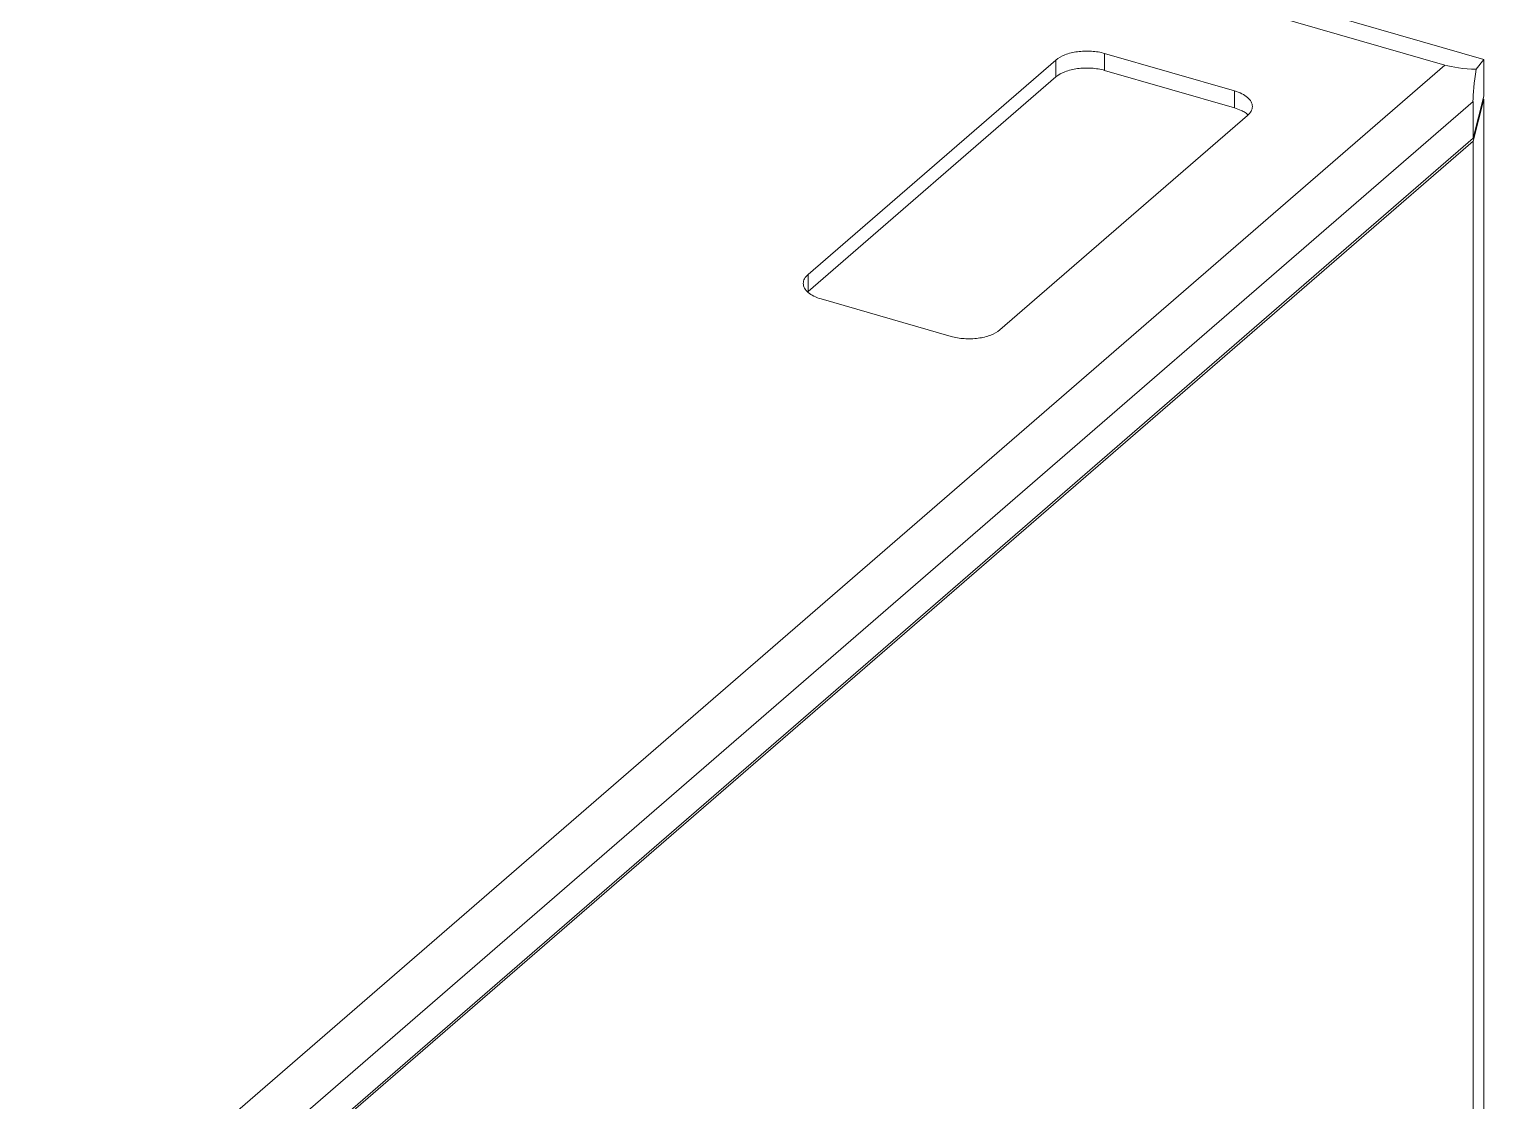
# Model space of a CAD drawing. Header units: millimetres. Extents: x 0 to 3564, y 0 to 2520.
# Drawn here: x 1877.4 to 2100.7, y 2142.2 to 2306.7 of the extents above; entities that cross this region are included whole.
import ezdxf

# ---------------------------------------------------------------- set-up
doc = ezdxf.new("R2010")
doc.units = ezdxf.units.MM
doc.layers.get('0').update_dxf_attribs({"lineweight": 13})

msp = doc.modelspace()

# ---------------------------------------------------------------- linework, layer by layer
for p, q in [((1706.66, 2415.82), (2100.7, 2302.07)), ((1700.66, 2414.95), (2094.7, 2301.2)), ((1996.99, 2269.08), (2034.99, 2301.99)), ((2034.99, 2299.39), (2034.99, 2301.99)), ((2042.5, 2300.4), (2042.5, 2302.99)), ((2042.5, 2302.99), (2062.42, 2297.24)), ((2100.7, 2302.07), (2099.52, 2300.57)), ((2100.7, 2302.07), (2100.7, 2296.44)), ((1779.7, 2028.41), (2094.7, 2301.2)), ((2062.42, 2294.65), (2042.5, 2300.4)), ((2034.99, 2299.39), (1996.99, 2266.48)), ((1784.03, 2022.83), (2099.03, 2295.62)), ((2062.42, 2294.65), (2062.42, 2297.24)), ((2100.7, 2296.44), (2099.03, 2289.99)), ((2099.03, 2289.56), (2100.7, 2296)), ((2099.03, 2295.62), (2099.03, 2289.99)), ((2100.59, 2296.04), (2100.7, 2296)), ((2100.7, 2296), (2100.7, 1871.65)), ((2064.43, 2293.49), (2026.43, 2260.58)), ((2099.03, 2289.99), (1784.03, 2017.2)), ((2099.03, 2289.56), (1784.03, 2016.76)), ((2099.03, 2289.56), (2099.03, 1865.2)), ((1996.99, 2266.48), (1996.99, 2269.08)), ((2018.92, 2259.57), (1999, 2265.32))]:
    msp.add_line(p, q)
msp.add_arc((1998.99, 2264.17), 3.06, 130.8873, 132.4718)
for major_axis, ratio, start_param, end_param in [((7.4, -0.03), 0.205476, -2.515611, -1.730212), ((1.41, 7.76), 0.116154, -4.497473, -3.712074)]:
    msp.add_ellipse((2100.7, 2302.07), major_axis=major_axis, ratio=ratio, start_param=start_param, end_param=end_param)
for points, knots in [([(2034.99, 2301.99), (2035.4, 2302.34), (2036.49, 2302.91), (2038.37, 2303.34), (2040.44, 2303.41), (2041.84, 2303.19), (2042.5, 2302.99)], [0, 0, 0, 0, 0.208446, 0.46209, 0.736217, 1, 1, 1, 1]), ([(2042.5, 2300.4), (2041.84, 2300.59), (2040.44, 2300.81), (2038.37, 2300.74), (2036.49, 2300.31), (2035.4, 2299.75), (2034.99, 2299.39)], [0, 0, 0, 0, 0.263783, 0.53791, 0.791554, 1, 1, 1, 1]), ([(2062.42, 2297.24), (2062.81, 2297.13), (2063.52, 2296.87), (2064.41, 2296.31), (2065.01, 2295.64), (2065.17, 2295.11), (2065.17, 2294.86)], [0, 0, 0, 0, 0.315954, 0.586318, 0.809356, 1, 1, 1, 1]), ([(2063.75, 2294.11), (2063.66, 2294.16), (2063.23, 2294.38), (2062.77, 2294.54), (2062.42, 2294.65)], [0, 0, 0, 0, 0.23487, 1, 1, 1, 1]), ([(2064.52, 2293.56), (2064.47, 2293.61), (2064.23, 2293.82), (2063.96, 2293.99), (2063.75, 2294.11)], [0, 0, 0, 0, 0.23408, 1, 1, 1, 1]), ([(2065.17, 2294.86), (2065.17, 2294.62), (2065.01, 2294.08), (2064.65, 2293.68), (2064.43, 2293.49)], [0, 0, 0, 0, 0.460967, 1, 1, 1, 1]), ([(1996.25, 2267.7), (1996.25, 2267.95), (1996.4, 2268.49), (1996.77, 2268.89), (1996.99, 2269.08)], [0, 0, 0, 0, 0.460967, 1, 1, 1, 1]), ([(1999, 2265.32), (1998.61, 2265.44), (1997.9, 2265.7), (1997, 2266.25), (1996.4, 2266.92), (1996.25, 2267.46), (1996.25, 2267.7)], [0, 0, 0, 0, 0.315954, 0.586318, 0.809356, 1, 1, 1, 1]), ([(2026.43, 2260.58), (2026.02, 2260.22), (2024.93, 2259.66), (2023.05, 2259.22), (2020.97, 2259.16), (2019.58, 2259.38), (2018.92, 2259.57)], [0, 0, 0, 0, 0.208446, 0.46209, 0.736217, 1, 1, 1, 1])]:
    msp.add_open_spline(points, degree=3, knots=knots)

doc.saveas('drawing.dxf')
